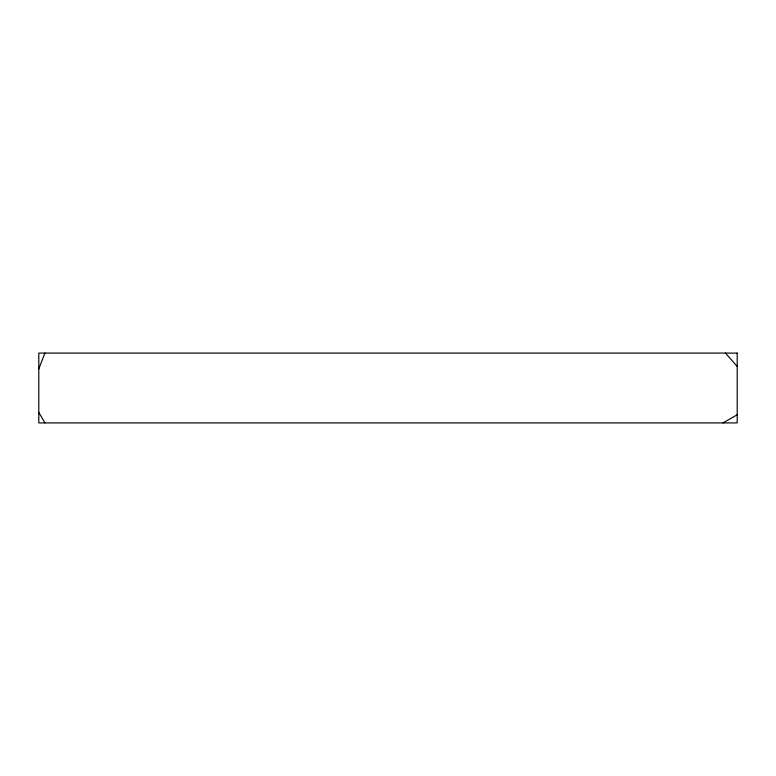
<?xml version="1.0" encoding="UTF-8"?>
<svg xmlns="http://www.w3.org/2000/svg" width="776" height="776" viewBox="0 0 776 776"><rect width="100%" height="100%" fill="white"/><g stroke="black" fill="none" stroke-linecap="round" stroke-linejoin="round"><path stroke-width="1.16" d="M38.8 368.881L44.93 353.08M722.99 422.92L737.2 414.762M725.453 353.08L737.2 366.418M38.8 412.395L44.93 422.92M737.2 353.08L38.8 353.08L38.8 422.92L737.2 422.92L737.2 353.08"/></g></svg>
